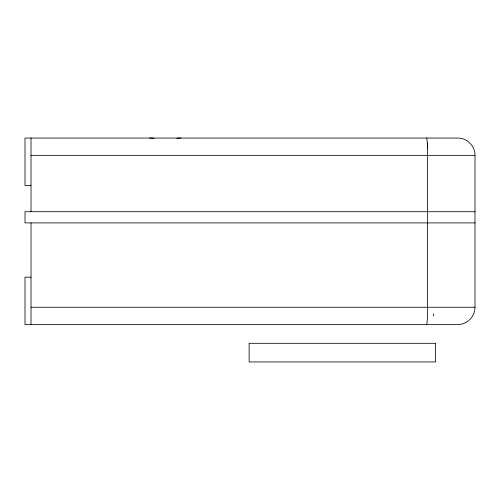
<?xml version="1.0" encoding="UTF-8"?>
<svg xmlns="http://www.w3.org/2000/svg" width="500" height="500" viewBox="0 0 500 500"><rect width="100%" height="100%" fill="white"/><g stroke="black" fill="none" stroke-linecap="round" stroke-linejoin="round"><path stroke-width="0.75" d="M433.512 315.894L433.644 313.869M31.019 185.419L25 185.419L25 138.05L457.75 138.05C466.981 137.856 475.194 146.113 475 155.338L475 307.25C475.194 316.481 466.981 324.731 457.75 324.538L25 324.538L25 277.169L31.019 277.169M180.894 138.05L176.812 138.2M31.019 155.338L475 155.338M475 211.713L25 211.713L25 222.9L475 222.9M31.019 307.25L475 307.25M153.806 138.2L149.731 138.05M426.506 138.05A17.231 1.125 90 0 1 427.3 143.112L427.631 143.138L427.481 315.894A17.244 1.125 90 0 1 426.506 324.544A17.231 1.125 -90 0 0 426.65 324.394M427.3 143.112L427.631 144.838M427.4 144.812L427.631 146.713M427.481 146.694L427.631 148.737M31.019 138.05L31.019 211.713M31.019 222.9L31.019 324.538M435.613 343.3L249.125 343.3L249.125 361.95L435.613 361.95L435.613 343.3"/></g></svg>
